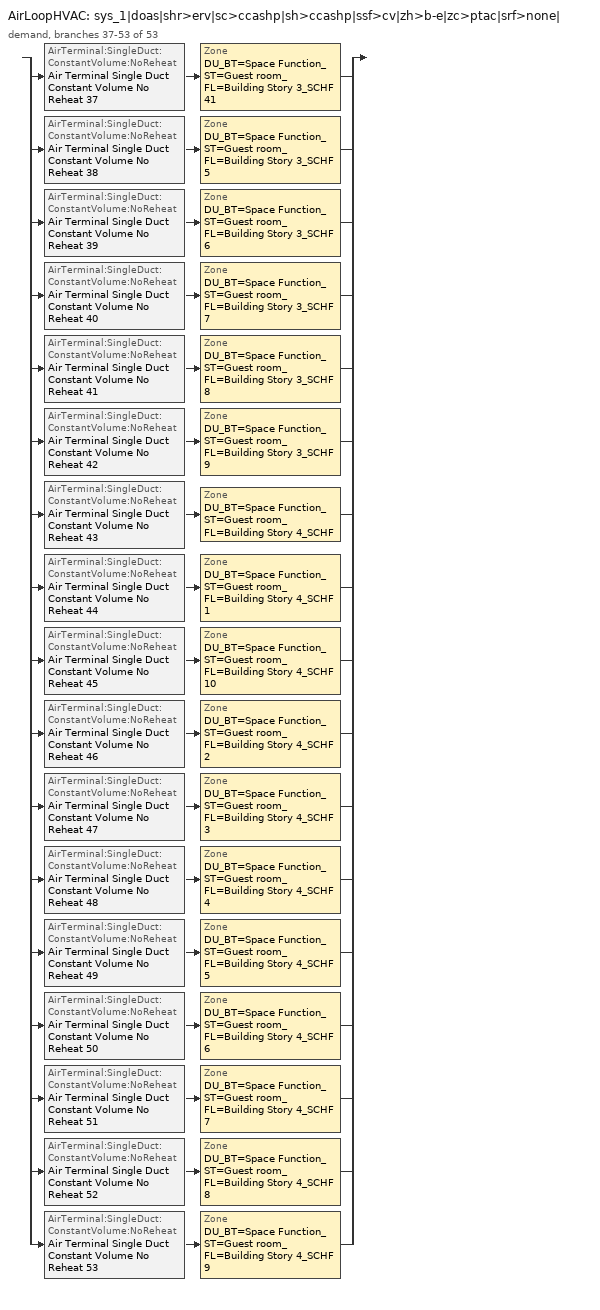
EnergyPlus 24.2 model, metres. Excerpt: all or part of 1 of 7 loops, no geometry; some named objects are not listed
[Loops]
AirLoopHVAC 'sys_1|doas|shr>erv|sc>ccashp|sh>ccashp|ssf>cv|zh>b-e|zc>ptac|srf>none|'
 demand, branches 37-53 of 53: split
  | AirTerminal:SingleDuct:ConstantVolume:NoReheat 'Air Terminal Single Duct Constant Volume No Reheat 37' > Zone 'DU_BT=Space Function_ST=Guest room_FL=Building Story 3_SCHF 41'
  | AirTerminal:SingleDuct:ConstantVolume:NoReheat 'Air Terminal Single Duct Constant Volume No Reheat 38' > Zone 'DU_BT=Space Function_ST=Guest room_FL=Building Story 3_SCHF 5'
  | AirTerminal:SingleDuct:ConstantVolume:NoReheat 'Air Terminal Single Duct Constant Volume No Reheat 39' > Zone 'DU_BT=Space Function_ST=Guest room_FL=Building Story 3_SCHF 6'
  | AirTerminal:SingleDuct:ConstantVolume:NoReheat 'Air Terminal Single Duct Constant Volume No Reheat 40' > Zone 'DU_BT=Space Function_ST=Guest room_FL=Building Story 3_SCHF 7'
  | AirTerminal:SingleDuct:ConstantVolume:NoReheat 'Air Terminal Single Duct Constant Volume No Reheat 41' > Zone 'DU_BT=Space Function_ST=Guest room_FL=Building Story 3_SCHF 8'
  | AirTerminal:SingleDuct:ConstantVolume:NoReheat 'Air Terminal Single Duct Constant Volume No Reheat 42' > Zone 'DU_BT=Space Function_ST=Guest room_FL=Building Story 3_SCHF 9'
  | AirTerminal:SingleDuct:ConstantVolume:NoReheat 'Air Terminal Single Duct Constant Volume No Reheat 43' > Zone 'DU_BT=Space Function_ST=Guest room_FL=Building Story 4_SCHF'
  | AirTerminal:SingleDuct:ConstantVolume:NoReheat 'Air Terminal Single Duct Constant Volume No Reheat 44' > Zone 'DU_BT=Space Function_ST=Guest room_FL=Building Story 4_SCHF 1'
  | AirTerminal:SingleDuct:ConstantVolume:NoReheat 'Air Terminal Single Duct Constant Volume No Reheat 45' > Zone 'DU_BT=Space Function_ST=Guest room_FL=Building Story 4_SCHF 10'
  | AirTerminal:SingleDuct:ConstantVolume:NoReheat 'Air Terminal Single Duct Constant Volume No Reheat 46' > Zone 'DU_BT=Space Function_ST=Guest room_FL=Building Story 4_SCHF 2'
  | AirTerminal:SingleDuct:ConstantVolume:NoReheat 'Air Terminal Single Duct Constant Volume No Reheat 47' > Zone 'DU_BT=Space Function_ST=Guest room_FL=Building Story 4_SCHF 3'
  | AirTerminal:SingleDuct:ConstantVolume:NoReheat 'Air Terminal Single Duct Constant Volume No Reheat 48' > Zone 'DU_BT=Space Function_ST=Guest room_FL=Building Story 4_SCHF 4'
  | AirTerminal:SingleDuct:ConstantVolume:NoReheat 'Air Terminal Single Duct Constant Volume No Reheat 49' > Zone 'DU_BT=Space Function_ST=Guest room_FL=Building Story 4_SCHF 5'
  | AirTerminal:SingleDuct:ConstantVolume:NoReheat 'Air Terminal Single Duct Constant Volume No Reheat 50' > Zone 'DU_BT=Space Function_ST=Guest room_FL=Building Story 4_SCHF 6'
  | AirTerminal:SingleDuct:ConstantVolume:NoReheat 'Air Terminal Single Duct Constant Volume No Reheat 51' > Zone 'DU_BT=Space Function_ST=Guest room_FL=Building Story 4_SCHF 7'
  | AirTerminal:SingleDuct:ConstantVolume:NoReheat 'Air Terminal Single Duct Constant Volume No Reheat 52' > Zone 'DU_BT=Space Function_ST=Guest room_FL=Building Story 4_SCHF 8'
  | AirTerminal:SingleDuct:ConstantVolume:NoReheat 'Air Terminal Single Duct Constant Volume No Reheat 53' > Zone 'DU_BT=Space Function_ST=Guest room_FL=Building Story 4_SCHF 9'
[ZoneControl:Thermostat] Temperature Difference Between Cutout And Setpoint {deltaC}=0
Name | Zone or ZoneList | Control Type Schedule | Control 1
DU_BT=Space Function_ST=Guest room_FL=Building Story 3_SCHF 41 Thermostat | DU_BT=Space Function_ST=Guest room_FL=Building Story 3_SCHF 41 | DU_BT=Space Function_ST=Guest room_FL=Building Story 3_SCHF 41 Thermostat Schedule | Space Function Guest room Thermostat 158
DU_BT=Space Function_ST=Guest room_FL=Building Story 3_SCHF 5 Thermostat | DU_BT=Space Function_ST=Guest room_FL=Building Story 3_SCHF 5 | DU_BT=Space Function_ST=Guest room_FL=Building Story 3_SCHF 5 Thermostat Schedule | Space Function Guest room Thermostat 118
DU_BT=Space Function_ST=Guest room_FL=Building Story 3_SCHF 6 Thermostat | DU_BT=Space Function_ST=Guest room_FL=Building Story 3_SCHF 6 | DU_BT=Space Function_ST=Guest room_FL=Building Story 3_SCHF 6 Thermostat Schedule | Space Function Guest room Thermostat 119
DU_BT=Space Function_ST=Guest room_FL=Building Story 3_SCHF 7 Thermostat | DU_BT=Space Function_ST=Guest room_FL=Building Story 3_SCHF 7 | DU_BT=Space Function_ST=Guest room_FL=Building Story 3_SCHF 7 Thermostat Schedule | Space Function Guest room Thermostat 120
DU_BT=Space Function_ST=Guest room_FL=Building Story 3_SCHF 8 Thermostat | DU_BT=Space Function_ST=Guest room_FL=Building Story 3_SCHF 8 | DU_BT=Space Function_ST=Guest room_FL=Building Story 3_SCHF 8 Thermostat Schedule | Space Function Guest room Thermostat 121
DU_BT=Space Function_ST=Guest room_FL=Building Story 3_SCHF 9 Thermostat | DU_BT=Space Function_ST=Guest room_FL=Building Story 3_SCHF 9 | DU_BT=Space Function_ST=Guest room_FL=Building Story 3_SCHF 9 Thermostat Schedule | Space Function Guest room Thermostat 122
DU_BT=Space Function_ST=Guest room_FL=Building Story 4_SCHF Thermostat | DU_BT=Space Function_ST=Guest room_FL=Building Story 4_SCHF | DU_BT=Space Function_ST=Guest room_FL=Building Story 4_SCHF Thermostat Schedule | Space Function Guest room Thermostat 107
DU_BT=Space Function_ST=Guest room_FL=Building Story 4_SCHF 1 Thermostat | DU_BT=Space Function_ST=Guest room_FL=Building Story 4_SCHF 1 | DU_BT=Space Function_ST=Guest room_FL=Building Story 4_SCHF 1 Thermostat Schedule | Space Function Guest room Thermostat 108
DU_BT=Space Function_ST=Guest room_FL=Building Story 4_SCHF 10 Thermostat | DU_BT=Space Function_ST=Guest room_FL=Building Story 4_SCHF 10 | DU_BT=Space Function_ST=Guest room_FL=Building Story 4_SCHF 10 Thermostat Schedule | Space Function Guest room Thermostat 159
DU_BT=Space Function_ST=Guest room_FL=Building Story 4_SCHF 2 Thermostat | DU_BT=Space Function_ST=Guest room_FL=Building Story 4_SCHF 2 | DU_BT=Space Function_ST=Guest room_FL=Building Story 4_SCHF 2 Thermostat Schedule | Space Function Guest room Thermostat 109
DU_BT=Space Function_ST=Guest room_FL=Building Story 4_SCHF 3 Thermostat | DU_BT=Space Function_ST=Guest room_FL=Building Story 4_SCHF 3 | DU_BT=Space Function_ST=Guest room_FL=Building Story 4_SCHF 3 Thermostat Schedule | Space Function Guest room Thermostat 110
DU_BT=Space Function_ST=Guest room_FL=Building Story 4_SCHF 4 Thermostat | DU_BT=Space Function_ST=Guest room_FL=Building Story 4_SCHF 4 | DU_BT=Space Function_ST=Guest room_FL=Building Story 4_SCHF 4 Thermostat Schedule | Space Function Guest room Thermostat 111
DU_BT=Space Function_ST=Guest room_FL=Building Story 4_SCHF 5 Thermostat | DU_BT=Space Function_ST=Guest room_FL=Building Story 4_SCHF 5 | DU_BT=Space Function_ST=Guest room_FL=Building Story 4_SCHF 5 Thermostat Schedule | Space Function Guest room Thermostat 117
DU_BT=Space Function_ST=Guest room_FL=Building Story 4_SCHF 6 Thermostat | DU_BT=Space Function_ST=Guest room_FL=Building Story 4_SCHF 6 | DU_BT=Space Function_ST=Guest room_FL=Building Story 4_SCHF 6 Thermostat Schedule | Space Function Guest room Thermostat 126
DU_BT=Space Function_ST=Guest room_FL=Building Story 4_SCHF 7 Thermostat | DU_BT=Space Function_ST=Guest room_FL=Building Story 4_SCHF 7 | DU_BT=Space Function_ST=Guest room_FL=Building Story 4_SCHF 7 Thermostat Schedule | Space Function Guest room Thermostat 129
DU_BT=Space Function_ST=Guest room_FL=Building Story 4_SCHF 8 Thermostat | DU_BT=Space Function_ST=Guest room_FL=Building Story 4_SCHF 8 | DU_BT=Space Function_ST=Guest room_FL=Building Story 4_SCHF 8 Thermostat Schedule | Space Function Guest room Thermostat 146
DU_BT=Space Function_ST=Guest room_FL=Building Story 4_SCHF 9 Thermostat | DU_BT=Space Function_ST=Guest room_FL=Building Story 4_SCHF 9 | DU_BT=Space Function_ST=Guest room_FL=Building Story 4_SCHF 9 Thermostat Schedule | Space Function Guest room Thermostat 148
[ThermostatSetpoint:DualSetpoint] Heating Setpoint Temperature Schedule=NECB-F-Thermostat Setpoint-Heating; Cooling Setpoint Temperature Schedule=NECB-F-Thermostat Setpoint-Cooling
Space Function Guest room Thermostat 158; Space Function Guest room Thermostat 118; Space Function Guest room Thermostat 119; Space Function Guest room Thermostat 120; Space Function Guest room Thermostat 121; Space Function Guest room Thermostat 122; Space Function Guest room Thermostat 107; Space Function Guest room Thermostat 108; Space Function Guest room Thermostat 159; Space Function Guest room Thermostat 109; Space Function Guest room Thermostat 110; Space Function Guest room Thermostat 111; Space Function Guest room Thermostat 117; Space Function Guest room Thermostat 126; Space Function Guest room Thermostat 129; Space Function Guest room Thermostat 146; Space Function Guest room Thermostat 148
[Coil:Heating:Electric] Availability Schedule=Always Off Discrete; Efficiency=1; Nominal Capacity {W}=Autosize
CoilHeatingElectric 37; CoilHeatingElectric 38; CoilHeatingElectric 39; CoilHeatingElectric 40; CoilHeatingElectric 41; CoilHeatingElectric 42; CoilHeatingElectric 43; CoilHeatingElectric 44; CoilHeatingElectric 45; CoilHeatingElectric 46; CoilHeatingElectric 47; CoilHeatingElectric 48; CoilHeatingElectric 49; CoilHeatingElectric 50; CoilHeatingElectric 51; CoilHeatingElectric 52; CoilHeatingElectric 53
[ZoneHVAC:Baseboard:Convective:Electric] Availability Schedule=Always On Discrete; Heating Design Capacity {W}=Autosize; Efficiency=1
ZoneHVACBaseboardConvectiveElectric 36; ZoneHVACBaseboardConvectiveElectric 37; ZoneHVACBaseboardConvectiveElectric 38; ZoneHVACBaseboardConvectiveElectric 39; ZoneHVACBaseboardConvectiveElectric 40; ZoneHVACBaseboardConvectiveElectric 41; ZoneHVACBaseboardConvectiveElectric 42; ZoneHVACBaseboardConvectiveElectric 43; ZoneHVACBaseboardConvectiveElectric 44; ZoneHVACBaseboardConvectiveElectric 45; ZoneHVACBaseboardConvectiveElectric 46; ZoneHVACBaseboardConvectiveElectric 47; ZoneHVACBaseboardConvectiveElectric 48; ZoneHVACBaseboardConvectiveElectric 49; ZoneHVACBaseboardConvectiveElectric 50; ZoneHVACBaseboardConvectiveElectric 51; ZoneHVACBaseboardConvectiveElectric 52
[Zone equipment]
DU_BT=Space Function_ST=Guest room_FL=Building Story 3_SCHF 41: Air Terminal Single Duct Constant Volume No Reheat 37, ZoneHVACPackagedTerminalAirConditioner 36, ZoneHVACBaseboardConvectiveElectric 36
DU_BT=Space Function_ST=Guest room_FL=Building Story 3_SCHF 5: Air Terminal Single Duct Constant Volume No Reheat 38, ZoneHVACPackagedTerminalAirConditioner 37, ZoneHVACBaseboardConvectiveElectric 37
DU_BT=Space Function_ST=Guest room_FL=Building Story 3_SCHF 6: Air Terminal Single Duct Constant Volume No Reheat 39, ZoneHVACPackagedTerminalAirConditioner 38, ZoneHVACBaseboardConvectiveElectric 38
DU_BT=Space Function_ST=Guest room_FL=Building Story 3_SCHF 7: Air Terminal Single Duct Constant Volume No Reheat 40, ZoneHVACPackagedTerminalAirConditioner 39, ZoneHVACBaseboardConvectiveElectric 39
DU_BT=Space Function_ST=Guest room_FL=Building Story 3_SCHF 8: Air Terminal Single Duct Constant Volume No Reheat 41, ZoneHVACPackagedTerminalAirConditioner 40, ZoneHVACBaseboardConvectiveElectric 40
DU_BT=Space Function_ST=Guest room_FL=Building Story 3_SCHF 9: Air Terminal Single Duct Constant Volume No Reheat 42, ZoneHVACPackagedTerminalAirConditioner 41, ZoneHVACBaseboardConvectiveElectric 41
DU_BT=Space Function_ST=Guest room_FL=Building Story 4_SCHF: Air Terminal Single Duct Constant Volume No Reheat 43, ZoneHVACPackagedTerminalAirConditioner 42, ZoneHVACBaseboardConvectiveElectric 42
DU_BT=Space Function_ST=Guest room_FL=Building Story 4_SCHF 1: Air Terminal Single Duct Constant Volume No Reheat 44, ZoneHVACPackagedTerminalAirConditioner 43, ZoneHVACBaseboardConvectiveElectric 43
DU_BT=Space Function_ST=Guest room_FL=Building Story 4_SCHF 10: Air Terminal Single Duct Constant Volume No Reheat 45, ZoneHVACPackagedTerminalAirConditioner 44, ZoneHVACBaseboardConvectiveElectric 44
DU_BT=Space Function_ST=Guest room_FL=Building Story 4_SCHF 2: Air Terminal Single Duct Constant Volume No Reheat 46, ZoneHVACPackagedTerminalAirConditioner 45, ZoneHVACBaseboardConvectiveElectric 45
DU_BT=Space Function_ST=Guest room_FL=Building Story 4_SCHF 3: Air Terminal Single Duct Constant Volume No Reheat 47, ZoneHVACPackagedTerminalAirConditioner 46, ZoneHVACBaseboardConvectiveElectric 46
DU_BT=Space Function_ST=Guest room_FL=Building Story 4_SCHF 4: Air Terminal Single Duct Constant Volume No Reheat 48, ZoneHVACPackagedTerminalAirConditioner 47, ZoneHVACBaseboardConvectiveElectric 47
DU_BT=Space Function_ST=Guest room_FL=Building Story 4_SCHF 5: Air Terminal Single Duct Constant Volume No Reheat 49, ZoneHVACPackagedTerminalAirConditioner 48, ZoneHVACBaseboardConvectiveElectric 48
DU_BT=Space Function_ST=Guest room_FL=Building Story 4_SCHF 6: Air Terminal Single Duct Constant Volume No Reheat 50, ZoneHVACPackagedTerminalAirConditioner 49, ZoneHVACBaseboardConvectiveElectric 49
DU_BT=Space Function_ST=Guest room_FL=Building Story 4_SCHF 7: Air Terminal Single Duct Constant Volume No Reheat 51, ZoneHVACPackagedTerminalAirConditioner 50, ZoneHVACBaseboardConvectiveElectric 50
DU_BT=Space Function_ST=Guest room_FL=Building Story 4_SCHF 8: Air Terminal Single Duct Constant Volume No Reheat 52, ZoneHVACPackagedTerminalAirConditioner 51, ZoneHVACBaseboardConvectiveElectric 51
DU_BT=Space Function_ST=Guest room_FL=Building Story 4_SCHF 9: Air Terminal Single Duct Constant Volume No Reheat 53, ZoneHVACPackagedTerminalAirConditioner 52, ZoneHVACBaseboardConvectiveElectric 52
[Sizing:Zone] Zone Cooling Design Supply Air Temperature Input Method=TemperatureDifference; Zone Cooling Design Supply Air Temperature {C}=13; Zone Cooling Design Supply Air Temperature Difference {deltaC}=11; Zone Heating Design Supply Air Temperature Input Method=TemperatureDifference; Zone Heating Design Supply Air Temperature {C}=43; Zone Heating Design Supply Air Temperature Difference {deltaC}=21; Zone Cooling Design Supply Air Humidity Ratio {kgWater/kgDryAir}=0.0085; Zone Heating Design Supply Air Humidity Ratio {kgWater/kgDryAir}=0.008; Zone Heating Sizing Factor=1.3; Zone Cooling Sizing Factor=1.1; Cooling Design Air Flow Method=DesignDay; Cooling Design Air Flow Rate {m3/s}=0; Cooling Minimum Air Flow per Zone Floor Area {m3/s-m2}=0.000762; Cooling Minimum Air Flow {m3/s}=0; Cooling Minimum Air Flow Fraction=0; Heating Design Air Flow Method=DesignDay; Heating Design Air Flow Rate {m3/s}=0; Heating Maximum Air Flow per Zone Floor Area {m3/s-m2}=0.002032; Heating Maximum Air Flow {m3/s}=0.141576; Heating Maximum Air Flow Fraction=0.3; Account for Dedicated Outdoor Air System=No; Zone Load Sizing Method=Sensible Load Only No Latent Load; Zone Latent Cooling Design Supply Air Humidity Ratio Input Method=HumidityRatioDifference; Zone Cooling Design Supply Air Humidity Ratio Difference {kgWater/kgDryAir}=0.005; Zone Latent Heating Design Supply Air Humidity Ratio Input Method=HumidityRatioDifference; Zone Humidification Design Supply Air Humidity Ratio Difference {kgWater/kgDryAir}=0.005; Type of Space Sum to Use=Coincident
Name | Design Specification Outdoor Air Object
DU_BT=Space Function_ST=Guest room_FL=Building Story 3_SCHF 41 | DU_BT=Space Function_ST=Guest room_FL=Building Story 3_SCHF 41 DSOA Space List
DU_BT=Space Function_ST=Guest room_FL=Building Story 3_SCHF 5 | DU_BT=Space Function_ST=Guest room_FL=Building Story 3_SCHF 5 DSOA Space List
DU_BT=Space Function_ST=Guest room_FL=Building Story 3_SCHF 6 | DU_BT=Space Function_ST=Guest room_FL=Building Story 3_SCHF 6 DSOA Space List
DU_BT=Space Function_ST=Guest room_FL=Building Story 3_SCHF 7 | DU_BT=Space Function_ST=Guest room_FL=Building Story 3_SCHF 7 DSOA Space List
DU_BT=Space Function_ST=Guest room_FL=Building Story 3_SCHF 8 | DU_BT=Space Function_ST=Guest room_FL=Building Story 3_SCHF 8 DSOA Space List
DU_BT=Space Function_ST=Guest room_FL=Building Story 3_SCHF 9 | DU_BT=Space Function_ST=Guest room_FL=Building Story 3_SCHF 9 DSOA Space List
DU_BT=Space Function_ST=Guest room_FL=Building Story 4_SCHF | DU_BT=Space Function_ST=Guest room_FL=Building Story 4_SCHF DSOA Space List
DU_BT=Space Function_ST=Guest room_FL=Building Story 4_SCHF 1 | DU_BT=Space Function_ST=Guest room_FL=Building Story 4_SCHF 1 DSOA Space List
DU_BT=Space Function_ST=Guest room_FL=Building Story 4_SCHF 10 | DU_BT=Space Function_ST=Guest room_FL=Building Story 4_SCHF 10 DSOA Space List
DU_BT=Space Function_ST=Guest room_FL=Building Story 4_SCHF 2 | DU_BT=Space Function_ST=Guest room_FL=Building Story 4_SCHF 2 DSOA Space List
DU_BT=Space Function_ST=Guest room_FL=Building Story 4_SCHF 3 | DU_BT=Space Function_ST=Guest room_FL=Building Story 4_SCHF 3 DSOA Space List
DU_BT=Space Function_ST=Guest room_FL=Building Story 4_SCHF 4 | DU_BT=Space Function_ST=Guest room_FL=Building Story 4_SCHF 4 DSOA Space List
DU_BT=Space Function_ST=Guest room_FL=Building Story 4_SCHF 5 | DU_BT=Space Function_ST=Guest room_FL=Building Story 4_SCHF 5 DSOA Space List
DU_BT=Space Function_ST=Guest room_FL=Building Story 4_SCHF 6 | DU_BT=Space Function_ST=Guest room_FL=Building Story 4_SCHF 6 DSOA Space List
DU_BT=Space Function_ST=Guest room_FL=Building Story 4_SCHF 7 | DU_BT=Space Function_ST=Guest room_FL=Building Story 4_SCHF 7 DSOA Space List
DU_BT=Space Function_ST=Guest room_FL=Building Story 4_SCHF 8 | DU_BT=Space Function_ST=Guest room_FL=Building Story 4_SCHF 8 DSOA Space List
DU_BT=Space Function_ST=Guest room_FL=Building Story 4_SCHF 9 | DU_BT=Space Function_ST=Guest room_FL=Building Story 4_SCHF 9 DSOA Space List
[DesignSpecification:OutdoorAir]
Space Function Guest room Ventilation: Outdoor Air Method=Sum; Outdoor Air Flow per Person {m3/s-person}=0.00634769; Outdoor Air Flow per Zone Floor Area {m3/s-m2}=0.0003048; Outdoor Air Flow per Zone {m3/s}=0; Outdoor Air Flow Air Changes per Hour {1/hr}=0
[DesignSpecification:OutdoorAir:SpaceList] Space Design Specification Outdoor Air Object Name 1=Space Function Guest room Ventilation
Name | Space Name 1
DU_BT=Space Function_ST=Guest room_FL=Building Story 3_SCHF 41 DSOA Space List | Room_4_19_Flr_3
DU_BT=Space Function_ST=Guest room_FL=Building Story 3_SCHF 5 DSOA Space List | Room_3_5_Flr_3
DU_BT=Space Function_ST=Guest room_FL=Building Story 3_SCHF 6 DSOA Space List | Room_3_18_Flr_3
DU_BT=Space Function_ST=Guest room_FL=Building Story 3_SCHF 7 DSOA Space List | Room_4_14_Flr_3
DU_BT=Space Function_ST=Guest room_FL=Building Story 3_SCHF 8 DSOA Space List | Room_3_11_Flr_3
DU_BT=Space Function_ST=Guest room_FL=Building Story 3_SCHF 9 DSOA Space List | Room_3_2_Flr_3
DU_BT=Space Function_ST=Guest room_FL=Building Story 4_SCHF DSOA Space List | Room_3_9_Flr_6
DU_BT=Space Function_ST=Guest room_FL=Building Story 4_SCHF 1 DSOA Space List | Room_3_7_Flr_6
DU_BT=Space Function_ST=Guest room_FL=Building Story 4_SCHF 10 DSOA Space List | Room_3_2_Flr_6
DU_BT=Space Function_ST=Guest room_FL=Building Story 4_SCHF 2 DSOA Space List | Room_3_6_Flr_6
DU_BT=Space Function_ST=Guest room_FL=Building Story 4_SCHF 3 DSOA Space List | Room_3_4_Flr_6
DU_BT=Space Function_ST=Guest room_FL=Building Story 4_SCHF 4 DSOA Space List | Room_3_3_Flr_6
DU_BT=Space Function_ST=Guest room_FL=Building Story 4_SCHF 5 DSOA Space List | Room_3_1_Flr_6
DU_BT=Space Function_ST=Guest room_FL=Building Story 4_SCHF 6 DSOA Space List | Room_3_5_Flr_6
DU_BT=Space Function_ST=Guest room_FL=Building Story 4_SCHF 7 DSOA Space List | Room_1_Flr_6
DU_BT=Space Function_ST=Guest room_FL=Building Story 4_SCHF 8 DSOA Space List | Room_2_Flr_6
DU_BT=Space Function_ST=Guest room_FL=Building Story 4_SCHF 9 DSOA Space List | Room_3_8_Flr_6
[AirTerminal:SingleDuct:ConstantVolume:NoReheat] Availability Schedule=Always On Discrete; Maximum Air Flow Rate {m3/s}=AutoSize
Air Terminal Single Duct Constant Volume No Reheat 37; Air Terminal Single Duct Constant Volume No Reheat 38; Air Terminal Single Duct Constant Volume No Reheat 39; Air Terminal Single Duct Constant Volume No Reheat 40; Air Terminal Single Duct Constant Volume No Reheat 41; Air Terminal Single Duct Constant Volume No Reheat 42; Air Terminal Single Duct Constant Volume No Reheat 43; Air Terminal Single Duct Constant Volume No Reheat 44; Air Terminal Single Duct Constant Volume No Reheat 45; Air Terminal Single Duct Constant Volume No Reheat 46; Air Terminal Single Duct Constant Volume No Reheat 47; Air Terminal Single Duct Constant Volume No Reheat 48; Air Terminal Single Duct Constant Volume No Reheat 49; Air Terminal Single Duct Constant Volume No Reheat 50; Air Terminal Single Duct Constant Volume No Reheat 51; Air Terminal Single Duct Constant Volume No Reheat 52; Air Terminal Single Duct Constant Volume No Reheat 53
[ZoneHVAC:PackagedTerminalAirConditioner] Availability Schedule=Always On Discrete; Cooling Supply Air Flow Rate {m3/s}=Autosize; Heating Supply Air Flow Rate {m3/s}=Autosize; No Load Supply Air Flow Rate {m3/s}=Autosize; No Load Supply Air Flow Rate Control Set To Low Speed=Yes; Cooling Outdoor Air Flow Rate {m3/s}=1e-06; Heating Outdoor Air Flow Rate {m3/s}=1e-06; No Load Outdoor Air Flow Rate {m3/s}=1e-06; Fan Placement=DrawThrough; Supply Air Fan Operating Mode Schedule=Always Off Discrete
Name | Supply Air Fan | Heating Coil | Cooling Coil
ZoneHVACPackagedTerminalAirConditioner 36 | FanOnOff 36 | CoilHeatingElectric 37 | CoilCoolingDXSingleSpeed_PTAC 36 5kBtu/hr 11.9EER
ZoneHVACPackagedTerminalAirConditioner 37 | FanOnOff 37 | CoilHeatingElectric 38 | CoilCoolingDXSingleSpeed_PTAC 37 6kBtu/hr 11.9EER
ZoneHVACPackagedTerminalAirConditioner 38 | FanOnOff 38 | CoilHeatingElectric 39 | CoilCoolingDXSingleSpeed_PTAC 38 6kBtu/hr 11.9EER
ZoneHVACPackagedTerminalAirConditioner 39 | FanOnOff 39 | CoilHeatingElectric 40 | CoilCoolingDXSingleSpeed_PTAC 39 5kBtu/hr 11.9EER
ZoneHVACPackagedTerminalAirConditioner 40 | FanOnOff 40 | CoilHeatingElectric 41 | CoilCoolingDXSingleSpeed_PTAC 40 6kBtu/hr 11.9EER
ZoneHVACPackagedTerminalAirConditioner 41 | FanOnOff 41 | CoilHeatingElectric 42 | CoilCoolingDXSingleSpeed_PTAC 41 6kBtu/hr 11.9EER
ZoneHVACPackagedTerminalAirConditioner 42 | FanOnOff 42 | CoilHeatingElectric 43 | CoilCoolingDXSingleSpeed_PTAC 42 16kBtu/hr 9.5EER
ZoneHVACPackagedTerminalAirConditioner 43 | FanOnOff 43 | CoilHeatingElectric 44 | CoilCoolingDXSingleSpeed_PTAC 43 16kBtu/hr 9.5EER
ZoneHVACPackagedTerminalAirConditioner 44 | FanOnOff 44 | CoilHeatingElectric 45 | CoilCoolingDXSingleSpeed_PTAC 44 16kBtu/hr 9.5EER
ZoneHVACPackagedTerminalAirConditioner 45 | FanOnOff 45 | CoilHeatingElectric 46 | CoilCoolingDXSingleSpeed_PTAC 45 16kBtu/hr 9.5EER
ZoneHVACPackagedTerminalAirConditioner 46 | FanOnOff 46 | CoilHeatingElectric 47 | CoilCoolingDXSingleSpeed_PTAC 46 16kBtu/hr 9.5EER
ZoneHVACPackagedTerminalAirConditioner 47 | FanOnOff 47 | CoilHeatingElectric 48 | CoilCoolingDXSingleSpeed_PTAC 47 16kBtu/hr 9.5EER
ZoneHVACPackagedTerminalAirConditioner 48 | FanOnOff 48 | CoilHeatingElectric 49 | CoilCoolingDXSingleSpeed_PTAC 48 16kBtu/hr 9.5EER
ZoneHVACPackagedTerminalAirConditioner 49 | FanOnOff 49 | CoilHeatingElectric 50 | CoilCoolingDXSingleSpeed_PTAC 49 16kBtu/hr 9.5EER
ZoneHVACPackagedTerminalAirConditioner 50 | FanOnOff 50 | CoilHeatingElectric 51 | CoilCoolingDXSingleSpeed_PTAC 50 28kBtu/hr 9.5EER
ZoneHVACPackagedTerminalAirConditioner 51 | FanOnOff 51 | CoilHeatingElectric 52 | CoilCoolingDXSingleSpeed_PTAC 51 28kBtu/hr 9.5EER
ZoneHVACPackagedTerminalAirConditioner 52 | FanOnOff 52 | CoilHeatingElectric 53 | CoilCoolingDXSingleSpeed_PTAC 52 16kBtu/hr 9.5EER
[Fan:OnOff] Availability Schedule=Always On Discrete; Fan Total Efficiency=0.39975; Pressure Rise {Pa}=331.288; Maximum Flow Rate {m3/s}=Autosize; Motor Efficiency=0.615; Motor In Airstream Fraction=1
Name | Fan Power Ratio Function of Speed Ratio Curve | Fan Efficiency Ratio Function of Speed Ratio Curve
FanOnOff 36 | Fan On Off Power Curve 36 | Fan On Off Efficiency Curve 36
FanOnOff 37 | Fan On Off Power Curve 37 | Fan On Off Efficiency Curve 37
FanOnOff 38 | Fan On Off Power Curve 38 | Fan On Off Efficiency Curve 38
FanOnOff 39 | Fan On Off Power Curve 39 | Fan On Off Efficiency Curve 39
FanOnOff 40 | Fan On Off Power Curve 40 | Fan On Off Efficiency Curve 40
FanOnOff 41 | Fan On Off Power Curve 41 | Fan On Off Efficiency Curve 41
FanOnOff 42 | Fan On Off Power Curve 42 | Fan On Off Efficiency Curve 42
FanOnOff 43 | Fan On Off Power Curve 43 | Fan On Off Efficiency Curve 43
FanOnOff 44 | Fan On Off Power Curve 44 | Fan On Off Efficiency Curve 44
FanOnOff 45 | Fan On Off Power Curve 45 | Fan On Off Efficiency Curve 45
FanOnOff 46 | Fan On Off Power Curve 46 | Fan On Off Efficiency Curve 46
FanOnOff 47 | Fan On Off Power Curve 47 | Fan On Off Efficiency Curve 47
FanOnOff 48 | Fan On Off Power Curve 48 | Fan On Off Efficiency Curve 48
FanOnOff 49 | Fan On Off Power Curve 49 | Fan On Off Efficiency Curve 49
FanOnOff 50 | Fan On Off Power Curve 50 | Fan On Off Efficiency Curve 50
FanOnOff 51 | Fan On Off Power Curve 51 | Fan On Off Efficiency Curve 51
FanOnOff 52 | Fan On Off Power Curve 52 | Fan On Off Efficiency Curve 52
[Coil:Cooling:DX:SingleSpeed] Availability Schedule=Always On Discrete; Gross Rated Total Cooling Capacity {W}=Autosize; Gross Rated Sensible Heat Ratio=Autosize; Rated Air Flow Rate {m3/s}=Autosize; Rated Evaporator Fan Power Per Volume Flow Rate 2017 {W/(m3/s)}=773.3; Rated Evaporator Fan Power Per Volume Flow Rate 2023 {W/(m3/s)}=934.4; Total Cooling Capacity Function of Temperature Curve=DXCOOL-NECB2011-REF-CAPFT; Total Cooling Capacity Function of Flow Fraction Curve=DXCOOL-NECB2011-REF-CAPFFLOW; Energy Input Ratio Function of Temperature Curve=DXCOOL-NECB2011-REF-COOLEIRFT; Energy Input Ratio Function of Flow Fraction Curve=DXCOOL-NECB2011-REF-COOLEIRFFLOW; Part Load Fraction Correlation Curve=DXCOOL-NECB2011-REF-COOLPLFFPLR; Minimum Outdoor Dry-Bulb Temperature for Compressor Operation {C}=-25; Nominal Time for Condensate Removal to Begin {s}=0; Ratio of Initial Moisture Evaporation Rate and Steady State Latent Capacity=0; Maximum Cycling Rate {cycles/hr}=0; Latent Capacity Time Constant {s}=0; Condenser Type=AirCooled; Evaporative Condenser Effectiveness=0.9; Evaporative Condenser Air Flow Rate {m3/s}=Autosize; Evaporative Condenser Pump Rated Power Consumption {W}=Autosize; Crankcase Heater Capacity {W}=1e-06; Maximum Outdoor Dry-Bulb Temperature for Crankcase Heater Operation {C}=10; Basin Heater Capacity {W/K}=0; Basin Heater Setpoint Temperature {C}=2
Name | Gross Rated Cooling COP {W/W}
CoilCoolingDXSingleSpeed_PTAC 36 5kBtu/hr 11.9EER; CoilCoolingDXSingleSpeed_PTAC 37 6kBtu/hr 11.9EER; CoilCoolingDXSingleSpeed_PTAC 38 6kBtu/hr 11.9EER; CoilCoolingDXSingleSpeed_PTAC 39 5kBtu/hr 11.9EER; CoilCoolingDXSingleSpeed_PTAC 40 6kBtu/hr 11.9EER; CoilCoolingDXSingleSpeed_PTAC 41 6kBtu/hr 11.9EER | 4.09948
CoilCoolingDXSingleSpeed_PTAC 42 16kBtu/hr 9.5EER; CoilCoolingDXSingleSpeed_PTAC 43 16kBtu/hr 9.5EER; CoilCoolingDXSingleSpeed_PTAC 44 16kBtu/hr 9.5EER; CoilCoolingDXSingleSpeed_PTAC 45 16kBtu/hr 9.5EER; CoilCoolingDXSingleSpeed_PTAC 46 16kBtu/hr 9.5EER; CoilCoolingDXSingleSpeed_PTAC 47 16kBtu/hr 9.5EER; CoilCoolingDXSingleSpeed_PTAC 48 16kBtu/hr 9.5EER; CoilCoolingDXSingleSpeed_PTAC 49 16kBtu/hr 9.5EER; CoilCoolingDXSingleSpeed_PTAC 50 28kBtu/hr 9.5EER; CoilCoolingDXSingleSpeed_PTAC 51 28kBtu/hr 9.5EER; CoilCoolingDXSingleSpeed_PTAC 52 16kBtu/hr 9.5EER | 3.3002
[Schedule:Day:Interval]
NECB-F-Thermostat Setpoint-Heating Sun|Hol Day; NECB-F-Thermostat Setpoint-Heating Default|Wkdy Day; NECB-F-Thermostat Setpoint-Heating Sat Day; NECB-F-Thermostat Setpoint-Heating Default: No, 01:00, 22, 07:00, 18, 08:00, 20, 24:00, 22
NECB-F-Thermostat Setpoint-Cooling Sun|Hol Day; NECB-F-Thermostat Setpoint-Cooling Default|Wkdy Day; NECB-F-Thermostat Setpoint-Cooling Sat Day; NECB-F-Thermostat Setpoint-Cooling Default: No, 24:00, 24
[Schedule:Week:Daily]
NECB-F-Thermostat Setpoint-Heating Week Rule - Jan1-Dec31: NECB-F-Thermostat Setpoint-Heating Sun|Hol Day, NECB-F-Thermostat Setpoint-Heating Default|Wkdy Day, NECB-F-Thermostat Setpoint-Heating Default|Wkdy Day, NECB-F-Thermostat Setpoint-Heating Default|Wkdy Day, NECB-F-Thermostat Setpoint-Heating Default|Wkdy Day, NECB-F-Thermostat Setpoint-Heating Default|Wkdy Day, NECB-F-Thermostat Setpoint-Heating Sat Day, NECB-F-Thermostat Setpoint-Heating Default, NECB-F-Thermostat Setpoint-Heating Default, NECB-F-Thermostat Setpoint-Heating Default, NECB-F-Thermostat Setpoint-Heating Default, NECB-F-Thermostat Setpoint-Heating Default
NECB-F-Thermostat Setpoint-Cooling Week Rule - Jan1-Dec31: NECB-F-Thermostat Setpoint-Cooling Sun|Hol Day, NECB-F-Thermostat Setpoint-Cooling Default|Wkdy Day, NECB-F-Thermostat Setpoint-Cooling Default|Wkdy Day, NECB-F-Thermostat Setpoint-Cooling Default|Wkdy Day, NECB-F-Thermostat Setpoint-Cooling Default|Wkdy Day, NECB-F-Thermostat Setpoint-Cooling Default|Wkdy Day, NECB-F-Thermostat Setpoint-Cooling Sat Day, NECB-F-Thermostat Setpoint-Cooling Default, NECB-F-Thermostat Setpoint-Cooling Default, NECB-F-Thermostat Setpoint-Cooling Default, NECB-F-Thermostat Setpoint-Cooling Default, NECB-F-Thermostat Setpoint-Cooling Default
[Schedule:Year]
NECB-F-Thermostat Setpoint-Heating: NECB-F-Thermostat Setpoint-Heating Week Rule - Jan1-Dec31, 1, 1, 12, 31
NECB-F-Thermostat Setpoint-Cooling: NECB-F-Thermostat Setpoint-Cooling Week Rule - Jan1-Dec31, 1, 1, 12, 31
[Schedule:Compact]
DU_BT=Space Function_ST=Guest room_FL=Building Story 3_SCHF 41 Thermostat Schedule; DU_BT=Space Function_ST=Guest room_FL=Building Story 3_SCHF 5 Thermostat Schedule; DU_BT=Space Function_ST=Guest room_FL=Building Story 3_SCHF 6 Thermostat Schedule; DU_BT=Space Function_ST=Guest room_FL=Building Story 3_SCHF 7 Thermostat Schedule; DU_BT=Space Function_ST=Guest room_FL=Building Story 3_SCHF 8 Thermostat Schedule; DU_BT=Space Function_ST=Guest room_FL=Building Story 3_SCHF 9 Thermostat Schedule; DU_BT=Space Function_ST=Guest room_FL=Building Story 4_SCHF Thermostat Schedule; DU_BT=Space Function_ST=Guest room_FL=Building Story 4_SCHF 1 Thermostat Schedule; DU_BT=Space Function_ST=Guest room_FL=Building Story 4_SCHF 10 Thermostat Schedule; DU_BT=Space Function_ST=Guest room_FL=Building Story 4_SCHF 2 Thermostat Schedule; DU_BT=Space Function_ST=Guest room_FL=Building Story 4_SCHF 3 Thermostat Schedule; DU_BT=Space Function_ST=Guest room_FL=Building Story 4_SCHF 4 Thermostat Schedule; DU_BT=Space Function_ST=Guest room_FL=Building Story 4_SCHF 5 Thermostat Schedule; DU_BT=Space Function_ST=Guest room_FL=Building Story 4_SCHF 6 Thermostat Schedule; DU_BT=Space Function_ST=Guest room_FL=Building Story 4_SCHF 7 Thermostat Schedule; DU_BT=Space Function_ST=Guest room_FL=Building Story 4_SCHF 8 Thermostat Schedule; DU_BT=Space Function_ST=Guest room_FL=Building Story 4_SCHF 9 Thermostat Schedule: Through: 12/31, For: AllDays, Until: 24:00, 4
[Schedule:Constant]
Name | Hourly Value
Always On Discrete | 1
Always Off Discrete | 0
[Curve:Exponent] Coefficient1 Constant=1; Coefficient2 Constant=0; Coefficient3 Constant=0; Minimum Value of x {BasedOnField A2}=0; Maximum Value of x {BasedOnField A2}=1
Fan On Off Power Curve 36; Fan On Off Power Curve 37; Fan On Off Power Curve 38; Fan On Off Power Curve 39; Fan On Off Power Curve 40; Fan On Off Power Curve 41; Fan On Off Power Curve 42; Fan On Off Power Curve 43; Fan On Off Power Curve 44; Fan On Off Power Curve 45; Fan On Off Power Curve 46; Fan On Off Power Curve 47; Fan On Off Power Curve 48; Fan On Off Power Curve 49; Fan On Off Power Curve 50; Fan On Off Power Curve 51; Fan On Off Power Curve 52
[Curve:Cubic] Maximum Value of x {BasedOnField A2}=1
Name | Coefficient1 Constant | Coefficient2 x | Coefficient3 x**2 | Coefficient4 x**3 | Minimum Value of x {BasedOnField A2}
DXCOOL-NECB2011-REF-COOLPLFFPLR | 0.0277 | 4.9151 | -8.184 | 4.2702 | 0.7
Fan On Off Efficiency Curve 36; Fan On Off Efficiency Curve 37; Fan On Off Efficiency Curve 38; Fan On Off Efficiency Curve 39; Fan On Off Efficiency Curve 40; Fan On Off Efficiency Curve 41; Fan On Off Efficiency Curve 42; Fan On Off Efficiency Curve 43; Fan On Off Efficiency Curve 44; Fan On Off Efficiency Curve 45; Fan On Off Efficiency Curve 46; Fan On Off Efficiency Curve 47; Fan On Off Efficiency Curve 48; Fan On Off Efficiency Curve 49; Fan On Off Efficiency Curve 50; Fan On Off Efficiency Curve 51; Fan On Off Efficiency Curve 52 | 1 | 0 | 0 | 0 | 0
[Curve:Biquadratic] Minimum Value of x {BasedOnField A2}=13; Maximum Value of x {BasedOnField A2}=24; Minimum Value of y {BasedOnField A3}=24; Maximum Value of y {BasedOnField A3}=46
Name | Coefficient1 Constant | Coefficient2 x | Coefficient3 x**2 | Coefficient4 y | Coefficient5 y**2 | Coefficient6 x*y
DXCOOL-NECB2011-REF-CAPFT | 0.867905 | 0.0142459 | 0.00055436 | -0.0075575 | 3.3e-05 | -0.0001918
DXCOOL-NECB2011-REF-COOLEIRFT | 0.114171 | 0.0281822 | -0.0004199 | 0.0214108 | 0.000161028 | -0.000679104
[Curve:Quadratic] Minimum Value of x {BasedOnField A2}=0.5; Maximum Value of x {BasedOnField A2}=1.5
Name | Coefficient1 Constant | Coefficient2 x | Coefficient3 x**2
DXCOOL-NECB2011-REF-CAPFFLOW | 0.8 | 0.2 | 0
DXCOOL-NECB2011-REF-COOLEIRFFLOW | 1.1552 | -0.1808 | 0.0256
